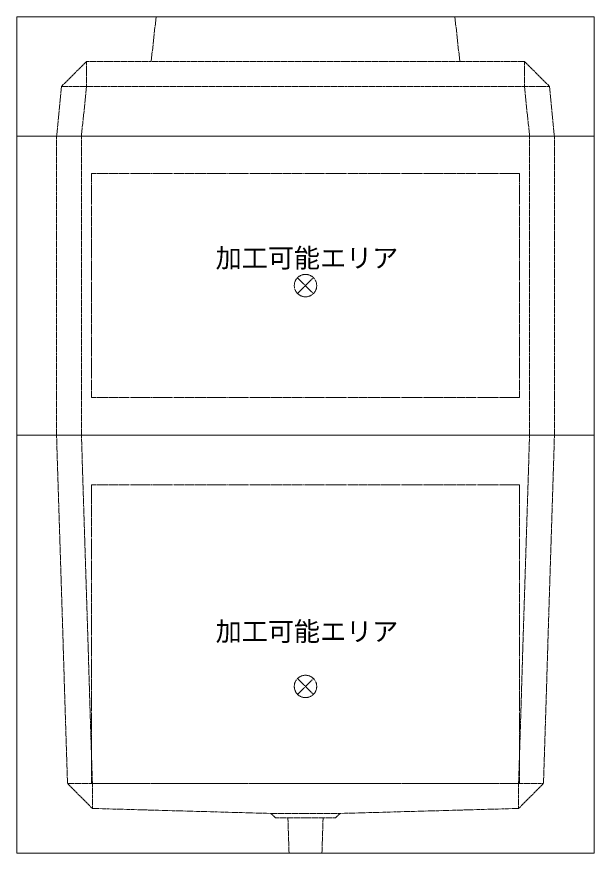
# Model space of a CAD drawing. Units: millimetres, scale not verified. Extents: x -4455 to 4455, y -3150 to 3150.
# Drawn here: x -625 to 535, y -1940 to -260 of the extents above; entities that cross this region are included whole.
import ezdxf
from ezdxf.enums import TextEntityAlignment as Align

# ---------------------------------------------------------------- set-up
doc = ezdxf.new("R2010")
doc.units = ezdxf.units.MM
doc.header["$LTSCALE"] = 20
doc.linetypes.add('LONG_DASHED1', pattern=[7, 6, -1])
doc.linetypes.add('LONG_DOUBLE_CHAIN', pattern=[21.8, 18, -1, 0.6, -0.6, 0.6, -1])
doc.layers.add('0-8_D-STR', color=7, linetype='LONG_DASHED1', lineweight=9)
doc.layers.add('0-A_D-STR-STR5', color=1, linetype='LONG_DOUBLE_CHAIN', lineweight=9)
doc.styles.add('ＭＳ ゴシック', font='')
doc.styles.get('ＭＳ ゴシック').set_extended_font_data('MS Gothic')

# ---------------------------------------------------------------- blocks, each defined once
blk = doc.blocks.new('A$C2F2F3E0C')
at = {"layer": '0-8_D-STR', "linetype": 'Continuous'}
for p, q in [((-11600, 4800), (11600, 4800)), ((-11600, 0), (-11600, 4800)), ((11600, 4800), (11600, 0)), ((-11600, 0), (11600, 0))]:
    blk.add_line(p, q, dxfattribs=at)
at = {"layer": '0-8_D-STR'}
for p, q in [((-6000, 4800), (-6200, 3000)), ((6000, 4800), (6200, 3000)), ((-9800, 2000), (-8800, 3000)), ((8800, 3000), (-8800, 3000)), ((-8800, 2000), (-8800, 3000)), ((9800, 2000), (8800, 3000)), ((8800, 2000), (8800, 3000)), ((-9800, 2000), (-10000, 0)), ((9800, 2000), (-9800, 2000)), ((-8800, 2000), (-9000, 0)), ((8800, 2000), (9000, 0)), ((9800, 2000), (10000, 0))]:
    blk.add_line(p, q, dxfattribs=at)
blk = doc.blocks.new('A$C6AEA37B4')
at = {"layer": '0-8_D-STR', "linetype": 'Continuous'}
for p, q in [((-11600, -12000), (-11600, 0)), ((11600, -12000), (-11600, -12000))]:
    blk.add_line(p, q, dxfattribs=at)
at = {"layer": '0-8_D-STR'}
for p, q in [((-10000, 0), (-10000, -12000)), ((-9000, 0), (-9000, -12000)), ((9000, 0), (9000, -12000)), ((10000, 0), (10000, -12000))]:
    blk.add_line(p, q, dxfattribs=at)
at = {"layer": '0-8_D-STR', "linetype": 'Continuous'}
blk.add_lwpolyline([(11600, -12000), (11600, 0), (-11600, 0)], dxfattribs=at)
at = {"layer": '0-A_D-STR-STR5'}
for p, q in [((8600, -1500), (8600, -10500)), ((8600, -10500), (-8600, -10500))]:
    blk.add_line(p, q, dxfattribs=at)
blk.add_lwpolyline([(8600, -1500), (-8600, -1500), (-8600, -10500)], dxfattribs=at)
blk = doc.blocks.new('A$C1C640AAB')
at = {"layer": '0-A_D-STR-STR5'}
for p, q in [((-318.2, -318.2), (318.2, 318.2)), ((-318.2, 318.2), (318.2, -318.2))]:
    blk.add_line(p, q, dxfattribs=at)
blk.add_circle((0, 0), 450, dxfattribs=at)
blk = doc.blocks.new('A$C5f829007')
at = {"layer": '0-8_D-STR'}
blk.add_blockref('A$C6AEA37B4', (0, 0), dxfattribs=at)
at = {"layer": '0-A_D-STR-STR5'}
blk.add_blockref('A$C1C640AAB', (0, -6000), dxfattribs=at)
blk = doc.blocks.new('A$C2F1459DB')
at = {"layer": '0-8_D-STR', "linetype": 'Continuous'}
for p, q in [((-11600, 0), (11600, 0)), ((-11600, -16800), (-11600, 0)), ((11600, -16800), (11600, 0)), ((-11600, -16800), (11600, -16800))]:
    blk.add_line(p, q, dxfattribs=at)
at = {"layer": '0-8_D-STR'}
for p, q in [((-10000, 0), (-9560, -14000)), ((-9000, 0), (-8560, -14000)), ((9000, 0), (8560, -14000)), ((10000, 0), (9560, -14000)), ((-8560, -15000), (-9560, -14000)), ((-9560, -14000), (9560, -14000)), ((-8560, -15000), (-8560, -14000)), ((8560, -15000), (9560, -14000)), ((8560, -15000), (8560, -14000)), ((-8560, -15000), (-1400, -15200)), ((8560, -15000), (1400, -15200)), ((-1200, -15380), (-1400, -15200)), ((1400, -15200), (-1400, -15200)), ((1200, -15380), (-1200, -15380)), ((-659.7, -16800), (-705, -15380)), ((659.7, -16800), (705, -15380)), ((1200, -15380), (1400, -15200))]:
    blk.add_line(p, q, dxfattribs=at)
at = {"layer": '0-A_D-STR-STR5'}
for p, q in [((8600, -2000), (8600, -14000)), ((8600, -14000), (-8600, -14000))]:
    blk.add_line(p, q, dxfattribs=at)
blk.add_lwpolyline([(8600, -2000), (-8600, -2000), (-8600, -14000)], dxfattribs=at)
blk = doc.blocks.new('A$C7c21d668')
at = {"layer": '0-8_D-STR'}
blk.add_blockref('A$C2F1459DB', (0, 0), dxfattribs=at)
at = {"layer": '0-A_D-STR-STR5'}
blk.add_blockref('A$C1C640AAB', (0, -10100), dxfattribs=at)

msp = doc.modelspace()

# ---------------------------------------------------------------- block references
at = {"layer": '0-8_D-STR', "xscale": 0.05, "yscale": 0.05}
for name, p in [('A$C2F2F3E0C', (-45, -500)), ('A$C5f829007', (-45, -500)), ('A$C7c21d668', (-45, -1100))]:
    msp.add_blockref(name, p, dxfattribs=at)

# ---------------------------------------------------------------- texts
at = {"layer": '0-A_D-STR-STR5', "style": 'ＭＳ ゴシック'}
for p in [(-225.48, -775.25), (-225.48, -1525.25)]:
    msp.add_text('加工可能エリア', height=38.42, dxfattribs=at).set_placement(p, align=Align.BOTTOM_LEFT)

doc.saveas('drawing.dxf')
